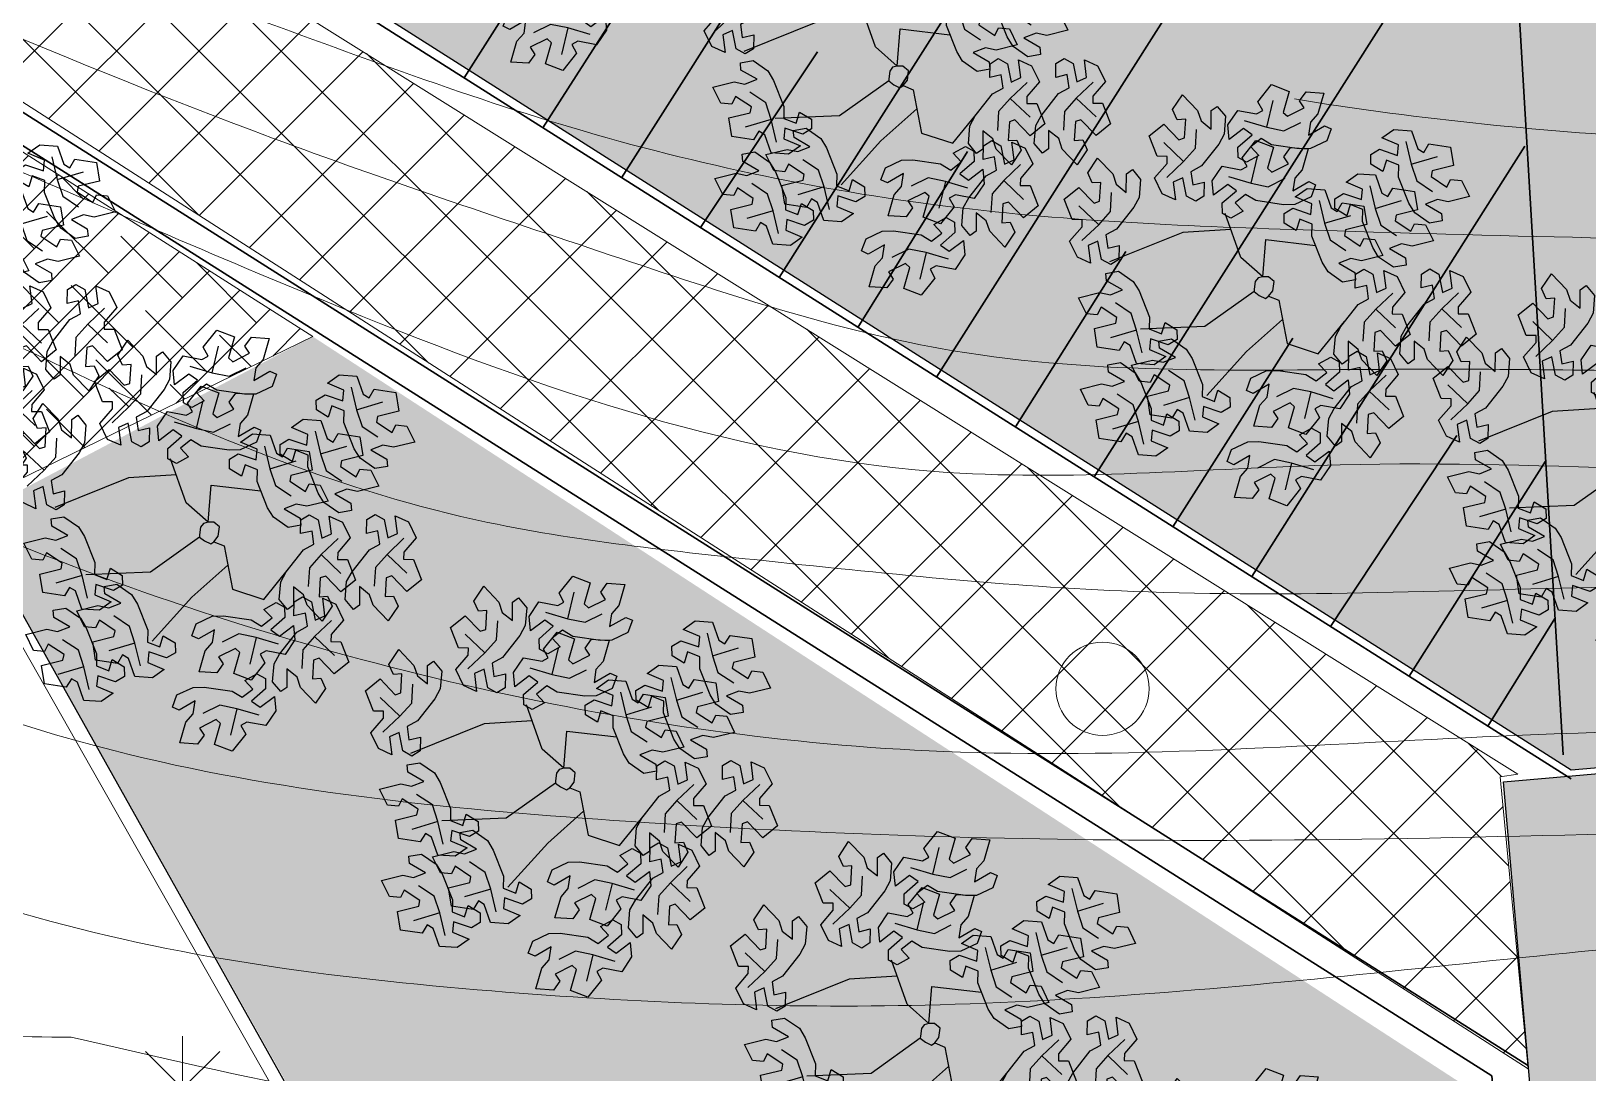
# Model space of a CAD drawing. Header units: millimetres. Extents: x 5637 to 6048, y 3385 to 3927.
# Drawn here: x 5725.2 to 5741.9, y 3628.19 to 3639.37 of the extents above; entities that cross this region are included whole.
import ezdxf

# ---------------------------------------------------------------- set-up
doc = ezdxf.new("R2010")
doc.units = ezdxf.units.MM
doc.layers.add('Contour Lines', color=253, linetype='Continuous')
doc.layers.add('trees old', color=116, linetype='Continuous')
for name, color, linetype, lineweight in [('hatch', 253, 'Continuous', 13), ('project gr', 250, 'Continuous', 30), ('road', 19, 'Continuous', 30)]:
    doc.layers.add(name, color=color, linetype=linetype, lineweight=lineweight)
doc.layers.add('plants1', color=7, linetype='Continuous', true_color=0x89ee5d)
pattern_1 = [(45, (2816.3681, -1263.7476), (-0.265165043, 0.265165043), []), (135, (2816.3681, -1263.7476), (-0.79549513, 0.265165043), [0.9375, -0.5625])]

# ---------------------------------------------------------------- blocks, each defined once
blk = doc.blocks.new('212')
at = {"color": 48, "linetype": 'Continuous'}
for p, q in [((2813.16, 4856.989), (2813.307, 4857.173)), ((2813.307, 4857.173), (2813.495, 4857.1)), ((2812.246, 4856.905), (2812.352, 4857.064)), ((2812.352, 4857.064), (2812.514, 4856.895)), ((2813.212, 4856.895), (2813.16, 4856.989)), ((2813.16, 4856.989), (2813.16, 4856.989)), ((2813.255, 4856.716), (2813.323, 4857.001)), ((2813.495, 4857.1), (2813.43, 4856.875)), ((2813.608, 4857), (2813.677, 4857.096)), ((2813.658, 4856.924), (2813.608, 4857)), ((2813.677, 4857.096), (2813.867, 4857.083)), ((2813.867, 4857.083), (2813.802, 4856.858)), ((2812.295, 4856.797), (2812.246, 4856.905)), ((2812.514, 4856.895), (2812.551, 4856.783)), ((2812.66, 4856.894), (2812.725, 4856.94)), ((2812.66, 4856.696), (2812.66, 4856.894)), ((2812.725, 4856.94), (2812.813, 4856.833)), ((2812.813, 4856.833), (2812.797, 4856.642)), ((2812.838, 4856.74), (2812.944, 4856.897)), ((2812.944, 4856.897), (2813.146, 4856.859)), ((2813.146, 4856.859), (2813.212, 4856.895)), ((2813.43, 4856.875), (2813.477, 4856.833)), ((2813.477, 4856.833), (2813.658, 4856.924)), ((2813.802, 4856.858), (2813.724, 4856.77)), ((2811.994, 4856.623), (2812.151, 4856.749)), ((2812.151, 4856.749), (2812.314, 4856.581)), ((2812.386, 4856.803), (2812.295, 4856.797)), ((2812.374, 4856.601), (2812.386, 4856.803)), ((2812.49, 4856.49), (2812.502, 4856.693)), ((2812.551, 4856.783), (2812.66, 4856.696)), ((2812.853, 4856.586), (2812.838, 4856.74)), ((2813.006, 4856.701), (2812.853, 4856.586)), ((2813.098, 4856.635), (2813.006, 4856.701)), ((2813.015, 4856.787), (2813.255, 4856.716)), ((2813.255, 4856.716), (2813.44, 4856.678)), ((2813.44, 4856.678), (2813.621, 4856.768)), ((2813.724, 4856.77), (2813.703, 4856.632)), ((2813.703, 4856.632), (2813.875, 4856.731)), ((2813.875, 4856.731), (2813.947, 4856.699)), ((2813.947, 4856.699), (2813.899, 4856.569)), ((2814.492, 4856.602), (2814.619, 4856.692)), ((2814.619, 4856.692), (2814.808, 4856.679)), ((2814.808, 4856.679), (2814.876, 4856.485)), ((2812.08, 4856.404), (2811.994, 4856.623)), ((2812.364, 4856.35), (2812.151, 4856.551)), ((2812.314, 4856.581), (2812.374, 4856.601)), ((2812.364, 4856.35), (2812.49, 4856.49)), ((2812.74, 4856.536), (2812.554, 4856.3)), ((2812.797, 4856.642), (2812.74, 4856.536)), ((2812.947, 4856.502), (2813.098, 4856.635)), ((2812.949, 4856.391), (2812.947, 4856.502)), ((2812.947, 4856.502), (2812.947, 4856.502)), ((2812.992, 4856.389), (2813.139, 4856.573)), ((2813.197, 4856.594), (2813.085, 4856.506)), ((2813.085, 4856.506), (2813.171, 4856.413)), ((2813.139, 4856.573), (2813.327, 4856.501)), ((2813.307, 4856.527), (2813.197, 4856.594)), ((2813.327, 4856.501), (2813.262, 4856.276)), ((2813.605, 4856.484), (2813.307, 4856.527)), ((2813.44, 4856.4), (2813.509, 4856.497)), ((2813.509, 4856.497), (2813.699, 4856.484)), ((2813.899, 4856.569), (2813.725, 4856.487)), ((2814.669, 4856.527), (2814.492, 4856.602)), ((2814.658, 4856.414), (2814.669, 4856.527)), ((2814.748, 4856.562), (2814.806, 4856.319)), ((2814.94, 4856.446), (2814.995, 4856.538)), ((2814.995, 4856.538), (2814.995, 4856.538)), ((2814.995, 4856.538), (2815.228, 4856.503)), ((2815.228, 4856.503), (2815.259, 4856.304)), ((2811.335, 4856.226), (2811.441, 4856.385)), ((2811.441, 4856.385), (2811.603, 4856.216)), ((2812.052, 4856.172), (2812.186, 4856.327)), ((2812.187, 4856.402), (2812.08, 4856.404)), ((2812.08, 4856.404), (2812.08, 4856.404)), ((2812.182, 4856.178), (2812.364, 4856.35)), ((2812.186, 4856.327), (2812.187, 4856.402)), ((2813.04, 4856.341), (2812.949, 4856.391)), ((2813.044, 4856.296), (2812.992, 4856.389)), ((2812.992, 4856.389), (2812.992, 4856.389)), ((2813.171, 4856.413), (2813.04, 4856.341)), ((2813.087, 4856.116), (2813.155, 4856.402)), ((2813.309, 4856.234), (2813.49, 4856.324)), ((2813.49, 4856.324), (2813.44, 4856.4)), ((2813.725, 4856.487), (2813.605, 4856.484)), ((2813.699, 4856.484), (2813.634, 4856.259)), ((2814.371, 4856.422), (2814.467, 4856.479)), ((2814.374, 4856.318), (2814.371, 4856.422)), ((2814.467, 4856.479), (2814.467, 4856.479)), ((2814.467, 4856.479), (2814.658, 4856.414)), ((2814.539, 4856.361), (2814.502, 4856.24)), ((2814.672, 4856.308), (2814.539, 4856.361)), ((2814.806, 4856.319), (2815.087, 4856.403)), ((2814.876, 4856.485), (2814.94, 4856.446)), ((2811.384, 4856.118), (2811.335, 4856.226)), ((2811.603, 4856.216), (2811.64, 4856.104)), ((2811.749, 4856.017), (2811.75, 4856.215)), ((2811.75, 4856.215), (2811.814, 4856.261)), ((2811.814, 4856.261), (2811.902, 4856.154)), ((2811.902, 4856.154), (2811.886, 4855.963)), ((2812.135, 4856.001), (2812.052, 4856.172)), ((2812.356, 4856.174), (2812.252, 4856.127)), ((2812.395, 4855.976), (2812.356, 4856.174)), ((2812.554, 4856.3), (2812.441, 4856.239)), ((2812.441, 4856.239), (2812.461, 4856.097)), ((2812.671, 4856.141), (2812.777, 4856.298)), ((2812.777, 4856.298), (2812.979, 4856.26)), ((2812.847, 4856.188), (2813.087, 4856.116)), ((2812.979, 4856.26), (2813.044, 4856.296)), ((2813.262, 4856.276), (2813.309, 4856.234)), ((2813.272, 4856.078), (2813.453, 4856.169)), ((2813.556, 4856.171), (2813.535, 4856.033)), ((2813.634, 4856.259), (2813.556, 4856.171)), ((2814.106, 4856.127), (2814.232, 4856.217)), ((2814.232, 4856.217), (2814.421, 4856.204)), ((2814.502, 4856.24), (2814.374, 4856.318)), ((2814.421, 4856.204), (2814.489, 4856.01)), ((2814.669, 4856.18), (2814.672, 4856.308)), ((2814.78, 4855.9), (2814.669, 4856.18)), ((2814.806, 4856.319), (2814.865, 4856.14)), ((2815.031, 4856.247), (2815.019, 4856.186)), ((2815.019, 4856.186), (2815.188, 4856.074)), ((2815.259, 4856.304), (2815.031, 4856.247)), ((2815.188, 4856.074), (2815.228, 4856.156)), ((2815.228, 4856.156), (2815.346, 4856.144)), ((2811.083, 4855.944), (2811.24, 4856.07)), ((2811.24, 4856.07), (2811.403, 4855.901)), ((2811.475, 4856.124), (2811.384, 4856.118)), ((2811.463, 4855.921), (2811.475, 4856.124)), ((2811.579, 4855.811), (2811.591, 4856.014)), ((2811.64, 4856.104), (2811.749, 4856.017)), ((2812.276, 4855.937), (2812.135, 4856.001)), ((2812.252, 4856.127), (2812.276, 4855.937)), ((2812.461, 4856.097), (2812.584, 4856.126)), ((2812.584, 4856.126), (2812.581, 4855.976)), ((2812.685, 4855.986), (2812.671, 4856.141)), ((2812.838, 4856.102), (2812.685, 4855.986)), ((2812.779, 4855.903), (2812.931, 4856.035)), ((2812.931, 4856.035), (2812.838, 4856.102)), ((2813.029, 4855.995), (2812.917, 4855.906)), ((2813.139, 4855.928), (2813.029, 4855.995)), ((2813.087, 4856.116), (2813.272, 4856.078)), ((2813.535, 4856.033), (2813.707, 4856.132)), ((2813.562, 4855.969), (2813.689, 4856.059)), ((2813.689, 4856.059), (2813.878, 4856.046)), ((2813.707, 4856.132), (2813.779, 4856.099)), ((2813.779, 4856.099), (2813.731, 4855.969)), ((2813.878, 4856.046), (2813.946, 4855.852)), ((2813.985, 4855.946), (2814.08, 4856.004)), ((2814.08, 4856.004), (2814.08, 4856.004)), ((2814.08, 4856.004), (2814.271, 4855.939)), ((2814.282, 4856.052), (2814.106, 4856.127)), ((2814.271, 4855.939), (2814.282, 4856.052)), ((2814.361, 4856.087), (2814.419, 4855.844)), ((2814.489, 4856.01), (2814.553, 4855.971)), ((2814.553, 4855.971), (2814.608, 4856.063)), ((2814.608, 4856.063), (2814.608, 4856.063)), ((2814.608, 4856.063), (2814.841, 4856.028)), ((2814.841, 4856.028), (2814.872, 4855.829)), ((2814.865, 4856.14), (2815.034, 4856.028)), ((2815.346, 4856.144), (2815.43, 4855.972)), ((2811.169, 4855.725), (2811.083, 4855.944)), ((2811.453, 4855.67), (2811.24, 4855.872)), ((2811.403, 4855.901), (2811.463, 4855.921)), ((2811.829, 4855.857), (2811.643, 4855.621)), ((2811.886, 4855.963), (2811.829, 4855.857)), ((2812.493, 4855.922), (2812.395, 4855.976)), ((2812.395, 4855.976), (2812.395, 4855.976)), ((2812.581, 4855.976), (2812.493, 4855.922)), ((2812.781, 4855.791), (2812.779, 4855.903)), ((2812.779, 4855.903), (2812.779, 4855.903)), ((2812.917, 4855.906), (2813.003, 4855.814)), ((2813.437, 4855.885), (2813.139, 4855.928)), ((2813.557, 4855.888), (2813.437, 4855.885)), ((2813.441, 4855.789), (2813.537, 4855.846)), ((2813.537, 4855.846), (2813.537, 4855.846)), ((2813.537, 4855.846), (2813.727, 4855.781)), ((2813.731, 4855.969), (2813.557, 4855.888)), ((2813.739, 4855.894), (2813.562, 4855.969)), ((2813.727, 4855.781), (2813.739, 4855.894)), ((2813.818, 4855.929), (2813.876, 4855.686)), ((2813.946, 4855.852), (2814.01, 4855.813)), ((2813.987, 4855.843), (2813.985, 4855.946)), ((2814.115, 4855.765), (2813.987, 4855.843)), ((2814.01, 4855.813), (2814.065, 4855.905)), ((2814.065, 4855.905), (2814.065, 4855.905)), ((2814.065, 4855.905), (2814.298, 4855.87)), ((2814.152, 4855.886), (2814.115, 4855.765)), ((2814.285, 4855.833), (2814.152, 4855.886)), ((2814.282, 4855.705), (2814.285, 4855.833)), ((2814.298, 4855.87), (2814.329, 4855.671)), ((2814.419, 4855.844), (2814.701, 4855.928)), ((2814.419, 4855.844), (2814.479, 4855.665)), ((2814.872, 4855.829), (2814.645, 4855.772)), ((2814.843, 4855.798), (2814.78, 4855.9)), ((2815.088, 4855.94), (2814.958, 4855.89)), ((2814.958, 4855.89), (2815.129, 4855.79)), ((2815.203, 4855.916), (2815.088, 4855.94)), ((2815.43, 4855.972), (2815.203, 4855.916)), ((2811.276, 4855.723), (2811.169, 4855.725)), ((2811.169, 4855.725), (2811.169, 4855.725)), ((2811.271, 4855.499), (2811.453, 4855.67)), ((2811.275, 4855.648), (2811.276, 4855.723)), ((2811.453, 4855.67), (2811.579, 4855.811)), ((2812.872, 4855.742), (2812.781, 4855.791)), ((2812.978, 4855.318), (2812.811, 4855.791)), ((2813.003, 4855.814), (2812.872, 4855.742)), ((2813.444, 4855.685), (2813.441, 4855.789)), ((2813.572, 4855.607), (2813.444, 4855.685)), ((2813.609, 4855.728), (2813.572, 4855.607)), ((2813.742, 4855.675), (2813.609, 4855.728)), ((2813.739, 4855.547), (2813.742, 4855.675)), ((2813.876, 4855.686), (2814.157, 4855.77)), ((2813.876, 4855.686), (2813.935, 4855.507)), ((2814.329, 4855.671), (2814.101, 4855.614)), ((2814.393, 4855.425), (2814.282, 4855.705)), ((2814.479, 4855.665), (2814.648, 4855.553)), ((2814.645, 4855.772), (2814.632, 4855.711)), ((2814.632, 4855.711), (2814.801, 4855.599)), ((2814.801, 4855.599), (2814.842, 4855.681)), ((2814.842, 4855.681), (2814.959, 4855.669)), ((2815, 4855.688), (2814.843, 4855.798)), ((2814.959, 4855.669), (2815.044, 4855.497)), ((2815.137, 4855.711), (2815, 4855.688)), ((2815.129, 4855.79), (2815.137, 4855.711)), ((2811.141, 4855.492), (2811.275, 4855.648)), ((2811.224, 4855.322), (2811.141, 4855.492)), ((2811.445, 4855.494), (2811.341, 4855.448)), ((2811.484, 4855.297), (2811.445, 4855.494)), ((2811.643, 4855.621), (2811.53, 4855.56)), ((2811.53, 4855.56), (2811.55, 4855.418)), ((2812.357, 4855.587), (2811.568, 4855.27)), ((2812.872, 4855.62), (2812.357, 4855.587)), ((2813.213, 4855.112), (2813.244, 4855.51)), ((2813.244, 4855.51), (2813.778, 4855.448)), ((2813.85, 4855.267), (2813.739, 4855.547)), ((2813.935, 4855.507), (2814.104, 4855.395)), ((2814.101, 4855.614), (2814.089, 4855.553)), ((2814.089, 4855.553), (2814.258, 4855.441)), ((2814.258, 4855.441), (2814.298, 4855.523)), ((2814.298, 4855.523), (2814.416, 4855.511)), ((2814.416, 4855.511), (2814.5, 4855.339)), ((2815.044, 4855.497), (2814.817, 4855.441)), ((2811.365, 4855.257), (2811.224, 4855.322)), ((2811.341, 4855.448), (2811.365, 4855.257)), ((2811.55, 4855.418), (2811.673, 4855.447)), ((2811.673, 4855.447), (2811.67, 4855.297)), ((2814.5, 4855.339), (2814.273, 4855.284)), ((2814.456, 4855.323), (2814.393, 4855.425)), ((2814.614, 4855.213), (2814.456, 4855.323)), ((2814.701, 4855.465), (2814.571, 4855.415)), ((2814.571, 4855.415), (2814.743, 4855.315)), ((2814.817, 4855.441), (2814.701, 4855.465)), ((2811.582, 4855.243), (2811.484, 4855.297)), ((2811.484, 4855.297), (2811.484, 4855.297)), ((2811.529, 4855.148), (2811.665, 4855.171)), ((2811.67, 4855.297), (2811.582, 4855.243)), ((2811.665, 4855.171), (2811.823, 4855.062)), ((2813.913, 4855.165), (2813.85, 4855.267)), ((2814.07, 4855.055), (2813.913, 4855.165)), ((2814.158, 4855.307), (2814.028, 4855.257)), ((2814.028, 4855.257), (2814.199, 4855.157)), ((2814.273, 4855.284), (2814.158, 4855.307)), ((2814.199, 4855.157), (2814.207, 4855.079)), ((2814.208, 4855.138), (2814.296, 4855.192)), ((2814.296, 4855.192), (2814.394, 4855.138)), ((2814.537, 4854.988), (2814.513, 4855.178)), ((2814.513, 4855.178), (2814.654, 4855.113)), ((2814.75, 4855.236), (2814.614, 4855.213)), ((2814.743, 4855.315), (2814.75, 4855.236)), ((2814.915, 4855.141), (2815.004, 4855.195)), ((2815.004, 4855.195), (2815.101, 4855.141)), ((2815.244, 4854.99), (2815.221, 4855.18)), ((2815.221, 4855.18), (2815.362, 4855.116)), ((2811.536, 4855.069), (2811.529, 4855.148)), ((2811.708, 4854.97), (2811.536, 4855.069)), ((2811.823, 4855.062), (2811.886, 4854.959)), ((2813.133, 4855.059), (2813.122, 4854.977)), ((2813.162, 4855.099), (2813.133, 4855.059)), ((2813.213, 4855.112), (2813.162, 4855.099)), ((2813.274, 4855.111), (2813.213, 4855.112)), ((2813.334, 4855.062), (2813.274, 4855.111)), ((2813.321, 4854.962), (2813.334, 4855.062)), ((2814.207, 4855.079), (2814.07, 4855.055)), ((2814.205, 4854.989), (2814.208, 4855.138)), ((2814.328, 4855.017), (2814.205, 4854.989)), ((2814.348, 4854.876), (2814.328, 4855.017)), ((2814.394, 4855.138), (2814.394, 4855.138)), ((2814.394, 4855.138), (2814.433, 4854.941)), ((2814.433, 4854.941), (2814.537, 4854.988)), ((2814.654, 4855.113), (2814.737, 4854.943)), ((2814.912, 4854.991), (2814.915, 4855.141)), ((2815.035, 4855.02), (2814.912, 4854.991)), ((2815.056, 4854.878), (2815.035, 4855.02)), ((2815.101, 4855.141), (2815.101, 4855.141)), ((2815.101, 4855.141), (2815.14, 4854.943)), ((2815.14, 4854.943), (2815.244, 4854.99)), ((2815.362, 4855.116), (2815.445, 4854.945)), ((2811.235, 4854.887), (2811.463, 4854.943)), ((2811.32, 4854.715), (2811.235, 4854.887)), ((2811.463, 4854.943), (2811.578, 4854.919)), ((2811.578, 4854.919), (2811.708, 4854.97)), ((2811.801, 4854.719), (2811.632, 4854.831)), ((2811.886, 4854.959), (2811.997, 4854.679)), ((2813.121, 4854.953), (2812.593, 4854.577)), ((2813.122, 4854.977), (2813.121, 4854.953)), ((2813.121, 4854.953), (2813.175, 4854.911)), ((2813.175, 4854.911), (2813.241, 4854.88)), ((2813.241, 4854.88), (2813.276, 4854.903)), ((2813.276, 4854.903), (2813.321, 4854.962)), ((2813.276, 4854.903), (2813.384, 4854.859)), ((2813.384, 4854.859), (2813.474, 4854.394)), ((2814.235, 4854.814), (2814.348, 4854.876)), ((2814.607, 4854.937), (2814.425, 4854.765)), ((2814.737, 4854.943), (2814.603, 4854.787)), ((2814.943, 4854.817), (2815.056, 4854.878)), ((2815.314, 4854.939), (2815.133, 4854.767)), ((2815.445, 4854.945), (2815.311, 4854.789)), ((2811.438, 4854.704), (2811.32, 4854.715)), ((2811.478, 4854.785), (2811.438, 4854.704)), ((2811.647, 4854.674), (2811.478, 4854.785)), ((2811.635, 4854.612), (2811.647, 4854.674)), ((2811.86, 4854.54), (2811.801, 4854.719)), ((2811.997, 4854.679), (2811.994, 4854.551)), ((2813.424, 4854.652), (2813.038, 4854.309)), ((2814.049, 4854.578), (2814.235, 4854.814)), ((2814.425, 4854.765), (2814.299, 4854.624)), ((2814.425, 4854.765), (2814.638, 4854.563)), ((2814.603, 4854.787), (2814.602, 4854.712)), ((2814.602, 4854.712), (2814.709, 4854.711)), ((2814.709, 4854.711), (2814.709, 4854.711)), ((2814.709, 4854.711), (2814.795, 4854.491)), ((2814.757, 4854.58), (2814.943, 4854.817)), ((2815.133, 4854.767), (2815.007, 4854.626)), ((2815.133, 4854.767), (2815.345, 4854.566)), ((2815.311, 4854.789), (2815.309, 4854.715)), ((2815.309, 4854.715), (2815.416, 4854.713)), ((2815.416, 4854.713), (2815.416, 4854.713)), ((2815.416, 4854.713), (2815.502, 4854.494)), ((2811.407, 4854.556), (2811.635, 4854.612)), ((2811.438, 4854.357), (2811.407, 4854.556)), ((2811.86, 4854.54), (2811.579, 4854.456)), ((2811.918, 4854.297), (2811.86, 4854.54)), ((2812.593, 4854.577), (2811.902, 4854.548)), ((2811.994, 4854.551), (2812.127, 4854.498)), ((2812.127, 4854.498), (2812.164, 4854.619)), ((2812.164, 4854.619), (2812.292, 4854.541)), ((2812.292, 4854.541), (2812.294, 4854.438)), ((2813.809, 4854.284), (2814.091, 4854.631)), ((2813.992, 4854.472), (2814.049, 4854.578)), ((2814.299, 4854.624), (2814.287, 4854.422)), ((2814.416, 4854.514), (2814.403, 4854.312)), ((2814.475, 4854.534), (2814.416, 4854.514)), ((2814.638, 4854.365), (2814.475, 4854.534)), ((2814.795, 4854.491), (2814.638, 4854.365)), ((2814.699, 4854.475), (2814.757, 4854.58)), ((2815.007, 4854.626), (2814.995, 4854.424)), ((2815.123, 4854.516), (2815.111, 4854.314)), ((2815.183, 4854.536), (2815.123, 4854.516)), ((2815.345, 4854.367), (2815.183, 4854.536)), ((2815.502, 4854.494), (2815.345, 4854.367)), ((2811.671, 4854.321), (2811.438, 4854.357)), ((2811.726, 4854.413), (2811.671, 4854.321)), ((2811.671, 4854.321), (2811.671, 4854.321)), ((2811.79, 4854.374), (2811.726, 4854.413)), ((2811.858, 4854.18), (2811.79, 4854.374)), ((2812.008, 4854.445), (2811.997, 4854.332)), ((2811.997, 4854.332), (2812.173, 4854.257)), ((2812.199, 4854.38), (2812.008, 4854.445)), ((2812.097, 4854.422), (2812.234, 4854.446)), ((2812.105, 4854.344), (2812.097, 4854.422)), ((2812.276, 4854.244), (2812.105, 4854.344)), ((2812.294, 4854.438), (2812.199, 4854.38)), ((2812.199, 4854.38), (2812.199, 4854.38)), ((2812.234, 4854.446), (2812.391, 4854.336)), ((2812.391, 4854.336), (2812.454, 4854.234)), ((2813.474, 4854.394), (2813.809, 4854.284)), ((2813.976, 4854.281), (2813.992, 4854.472)), ((2814.238, 4854.331), (2814.129, 4854.419)), ((2814.129, 4854.419), (2814.129, 4854.22)), ((2814.275, 4854.22), (2814.238, 4854.331)), ((2814.403, 4854.312), (2814.494, 4854.317)), ((2814.494, 4854.317), (2814.543, 4854.21)), ((2814.683, 4854.283), (2814.699, 4854.475)), ((2814.945, 4854.334), (2814.836, 4854.421)), ((2814.836, 4854.421), (2814.836, 4854.223)), ((2814.982, 4854.222), (2814.945, 4854.334)), ((2815.111, 4854.314), (2815.202, 4854.32)), ((2815.202, 4854.32), (2815.251, 4854.212)), ((2811.549, 4854.168), (2811.686, 4854.191)), ((2811.557, 4854.089), (2811.549, 4854.168)), ((2811.686, 4854.191), (2811.843, 4854.082)), ((2811.803, 4854.162), (2812.031, 4854.217)), ((2811.888, 4853.99), (2811.803, 4854.162)), ((2812.047, 4854.167), (2811.858, 4854.18)), ((2812.031, 4854.217), (2812.146, 4854.194)), ((2812.173, 4854.257), (2812.047, 4854.167)), ((2812.146, 4854.194), (2812.276, 4854.244)), ((2812.454, 4854.234), (2812.565, 4853.954)), ((2813.038, 4854.309), (2812.612, 4853.837)), ((2813.812, 4854.177), (2813.943, 4854.249)), ((2813.899, 4854.085), (2813.812, 4854.177)), ((2813.943, 4854.249), (2814.034, 4854.2)), ((2814.064, 4854.174), (2813.976, 4854.281)), ((2814.034, 4854.2), (2814.036, 4854.088)), ((2814.129, 4854.22), (2814.064, 4854.174)), ((2814.134, 4854.108), (2814.137, 4854.258)), ((2814.137, 4854.258), (2814.226, 4854.312)), ((2814.226, 4854.312), (2814.323, 4854.257)), ((2814.437, 4854.051), (2814.275, 4854.22)), ((2814.323, 4854.257), (2814.323, 4854.257)), ((2814.323, 4854.257), (2814.362, 4854.06)), ((2814.543, 4854.21), (2814.437, 4854.051)), ((2814.466, 4854.107), (2814.443, 4854.297)), ((2814.443, 4854.297), (2814.584, 4854.233)), ((2814.584, 4854.233), (2814.667, 4854.062)), ((2814.772, 4854.177), (2814.683, 4854.283)), ((2814.836, 4854.223), (2814.772, 4854.177)), ((2815.144, 4854.053), (2814.982, 4854.222)), ((2815.251, 4854.212), (2815.144, 4854.053)), ((2811.728, 4853.989), (2811.557, 4854.089)), ((2811.598, 4853.939), (2811.728, 4853.989)), ((2811.843, 4854.082), (2811.906, 4853.979)), ((2812.006, 4853.978), (2811.888, 4853.99)), ((2812.046, 4854.06), (2812.006, 4853.978)), ((2812.215, 4853.948), (2812.046, 4854.06)), ((2812.369, 4853.994), (2812.2, 4854.106)), ((2812.428, 4853.815), (2812.369, 4853.994)), ((2813.037, 4853.892), (2813.085, 4854.022)), ((2813.085, 4854.022), (2813.258, 4854.104)), ((2813.258, 4854.104), (2813.379, 4854.107)), ((2813.379, 4854.107), (2813.676, 4854.063)), ((2813.676, 4854.063), (2813.786, 4853.996)), ((2813.786, 4853.996), (2813.899, 4854.085)), ((2814.036, 4854.088), (2813.885, 4853.956)), ((2813.977, 4853.889), (2814.13, 4854.005)), ((2814.036, 4854.088), (2814.036, 4854.088)), ((2814.13, 4854.005), (2814.145, 4853.85)), ((2814.257, 4854.137), (2814.134, 4854.108)), ((2814.165, 4853.933), (2814.278, 4853.995)), ((2814.278, 4853.995), (2814.257, 4854.137)), ((2814.536, 4854.056), (2814.355, 4853.884)), ((2814.362, 4854.06), (2814.466, 4854.107)), ((2814.667, 4854.062), (2814.533, 4853.906)), ((2811.256, 4853.907), (2811.483, 4853.963)), ((2811.34, 4853.735), (2811.256, 4853.907)), ((2811.483, 4853.963), (2811.598, 4853.939)), ((2811.821, 4853.739), (2811.652, 4853.851)), ((2811.906, 4853.979), (2812.017, 4853.699)), ((2811.975, 4853.83), (2812.203, 4853.887)), ((2812.006, 4853.631), (2811.975, 4853.83)), ((2812.203, 4853.887), (2812.215, 4853.948)), ((2812.565, 4853.954), (2812.562, 4853.826)), ((2812.562, 4853.826), (2812.695, 4853.773)), ((2812.695, 4853.773), (2812.732, 4853.894)), ((2812.732, 4853.894), (2812.86, 4853.816)), ((2812.86, 4853.816), (2812.863, 4853.712)), ((2813.109, 4853.859), (2813.037, 4853.892)), ((2813.281, 4853.958), (2813.109, 4853.859)), ((2813.181, 4853.732), (2813.259, 4853.82)), ((2813.259, 4853.82), (2813.281, 4853.958)), ((2813.544, 4853.913), (2813.362, 4853.823)), ((2813.729, 4853.875), (2813.544, 4853.913)), ((2813.729, 4853.875), (2813.66, 4853.589)), ((2813.968, 4853.803), (2813.729, 4853.875)), ((2813.885, 4853.956), (2813.977, 4853.889)), ((2813.979, 4853.697), (2814.165, 4853.933)), ((2814.145, 4853.85), (2814.039, 4853.693)), ((2814.355, 4853.884), (2814.229, 4853.743)), ((2814.355, 4853.884), (2814.568, 4853.682)), ((2814.533, 4853.906), (2814.531, 4853.832)), ((2814.531, 4853.832), (2814.638, 4853.83)), ((2814.638, 4853.83), (2814.638, 4853.83)), ((2814.638, 4853.83), (2814.724, 4853.611)), ((2811.458, 4853.724), (2811.34, 4853.735)), ((2811.498, 4853.805), (2811.458, 4853.724)), ((2811.667, 4853.693), (2811.498, 4853.805)), ((2811.655, 4853.632), (2811.667, 4853.693)), ((2811.88, 4853.56), (2811.821, 4853.739)), ((2812.017, 4853.699), (2812.014, 4853.571)), ((2812.428, 4853.815), (2812.147, 4853.731)), ((2812.294, 4853.688), (2812.239, 4853.596)), ((2812.358, 4853.649), (2812.294, 4853.688)), ((2812.426, 4853.455), (2812.358, 4853.649)), ((2812.486, 4853.572), (2812.428, 4853.815)), ((2812.576, 4853.72), (2812.565, 4853.607)), ((2812.767, 4853.655), (2812.576, 4853.72)), ((2812.863, 4853.712), (2812.767, 4853.655)), ((2812.767, 4853.655), (2812.767, 4853.655)), ((2813.116, 4853.507), (2813.181, 4853.732)), ((2813.507, 4853.757), (2813.325, 4853.667)), ((2813.325, 4853.667), (2813.376, 4853.591)), ((2813.489, 4853.49), (2813.554, 4853.715)), ((2813.554, 4853.715), (2813.507, 4853.757)), ((2813.837, 4853.731), (2813.771, 4853.695)), ((2813.771, 4853.695), (2813.823, 4853.602)), ((2814.039, 4853.693), (2813.837, 4853.731)), ((2813.921, 4853.591), (2813.979, 4853.697)), ((2814.229, 4853.743), (2814.217, 4853.541)), ((2814.405, 4853.653), (2814.345, 4853.633)), ((2814.567, 4853.484), (2814.405, 4853.653)), ((2811.427, 4853.575), (2811.655, 4853.632)), ((2811.458, 4853.376), (2811.427, 4853.575)), ((2811.88, 4853.56), (2811.599, 4853.476)), ((2811.938, 4853.317), (2811.88, 4853.56)), ((2812.239, 4853.596), (2812.006, 4853.631)), ((2812.014, 4853.571), (2812.147, 4853.518)), ((2812.147, 4853.518), (2812.184, 4853.639)), ((2812.184, 4853.639), (2812.312, 4853.561)), ((2812.239, 4853.596), (2812.239, 4853.596)), ((2812.312, 4853.561), (2812.315, 4853.458)), ((2812.565, 4853.607), (2812.742, 4853.532)), ((2812.742, 4853.532), (2812.615, 4853.442)), ((2813.307, 4853.495), (2813.116, 4853.507)), ((2813.376, 4853.591), (2813.307, 4853.495)), ((2813.676, 4853.418), (2813.489, 4853.49)), ((2813.606, 4853.414), (2813.737, 4853.486)), ((2813.823, 4853.602), (2813.676, 4853.418)), ((2813.737, 4853.486), (2813.828, 4853.436)), ((2813.823, 4853.602), (2813.823, 4853.602)), ((2813.905, 4853.4), (2813.921, 4853.591)), ((2814.167, 4853.45), (2814.058, 4853.538)), ((2814.058, 4853.538), (2814.058, 4853.34)), ((2814.345, 4853.633), (2814.333, 4853.431)), ((2814.724, 4853.611), (2814.567, 4853.484)), ((2811.691, 4853.341), (2811.458, 4853.376)), ((2811.746, 4853.433), (2811.691, 4853.341)), ((2811.691, 4853.341), (2811.691, 4853.341)), ((2811.81, 4853.394), (2811.746, 4853.433)), ((2811.878, 4853.2), (2811.81, 4853.394)), ((2812.028, 4853.465), (2812.017, 4853.352)), ((2812.017, 4853.352), (2812.194, 4853.277)), ((2812.219, 4853.4), (2812.028, 4853.465)), ((2812.315, 4853.458), (2812.219, 4853.4)), ((2812.219, 4853.4), (2812.219, 4853.4)), ((2812.615, 4853.442), (2812.426, 4853.455)), ((2812.878, 4853.258), (2813.052, 4853.34)), ((2813.052, 4853.34), (2813.172, 4853.343)), ((2813.172, 4853.343), (2813.47, 4853.3)), ((2813.58, 4853.233), (2813.692, 4853.321)), ((2813.692, 4853.321), (2813.606, 4853.414)), ((2813.83, 4853.325), (2813.678, 4853.192)), ((2813.828, 4853.436), (2813.83, 4853.325)), ((2813.83, 4853.325), (2813.83, 4853.325)), ((2813.994, 4853.294), (2813.905, 4853.4)), ((2814.058, 4853.34), (2813.994, 4853.294)), ((2814.204, 4853.339), (2814.167, 4853.45)), ((2814.366, 4853.17), (2814.204, 4853.339)), ((2814.333, 4853.431), (2814.424, 4853.437)), ((2814.473, 4853.329), (2814.366, 4853.17)), ((2814.424, 4853.437), (2814.473, 4853.329)), ((2812.067, 4853.187), (2811.878, 4853.2)), ((2812.194, 4853.277), (2812.067, 4853.187)), ((2812.83, 4853.128), (2812.878, 4853.258)), ((2813.074, 4853.194), (2812.902, 4853.095)), ((2813.053, 4853.056), (2813.074, 4853.194)), ((2813.337, 4853.149), (2813.156, 4853.059)), ((2813.522, 4853.111), (2813.337, 4853.149)), ((2813.47, 4853.3), (2813.58, 4853.233)), ((2813.678, 4853.192), (2813.771, 4853.126)), ((2813.771, 4853.126), (2813.924, 4853.241)), ((2813.924, 4853.241), (2813.939, 4853.087)), ((2812.902, 4853.095), (2812.83, 4853.128)), ((2812.975, 4852.968), (2813.053, 4853.056)), ((2813.3, 4852.994), (2813.119, 4852.903)), ((2813.347, 4852.952), (2813.3, 4852.994)), ((2813.522, 4853.111), (2813.454, 4852.826)), ((2813.762, 4853.04), (2813.522, 4853.111)), ((2813.939, 4853.087), (2813.832, 4852.929)), ((2812.91, 4852.744), (2812.975, 4852.968)), ((2813.169, 4852.827), (2813.1, 4852.731)), ((2813.119, 4852.903), (2813.169, 4852.827)), ((2813.282, 4852.727), (2813.347, 4852.952)), ((2813.617, 4852.838), (2813.47, 4852.654)), ((2813.63, 4852.967), (2813.565, 4852.932)), ((2813.565, 4852.932), (2813.617, 4852.838)), ((2813.617, 4852.838), (2813.617, 4852.838)), ((2813.832, 4852.929), (2813.63, 4852.967)), ((2813.1, 4852.731), (2812.91, 4852.744)), ((2813.47, 4852.654), (2813.282, 4852.727))]:
    blk.add_line(p, q, dxfattribs=at)
at = {"layer": 'plants1', "color": 48, "linetype": 'Continuous'}
blk.add_line((2813.213, 4855.112), (2812.978, 4855.318), dxfattribs=at)

msp = doc.modelspace()

# ---------------------------------------------------------------- hatches: boundary and pattern name
at = {"layer": 'hatch'}
h = msp.add_hatch(dxfattribs=at)
h.set_pattern_fill('ANSI37', color=256, scale=5, style=0)
h.set_pattern_definition([(45, (2816.3681, -1263.7476), (-0.44194174, 0.44194174), []), (135, (2816.3681, -1263.7476), (-0.44194174, -0.44194174), [])])
h.paths.add_polyline_path([(5722.503, 3655.724), (5724.937, 3655.906), (5726.219, 3640.737), (5741.148, 3631.392), (5740.957, 3631.365), (5741.257, 3628.232), (5723.873, 3639.395), (5714.828, 3638.648), (5714.622, 3640.889), (5723.704, 3641.792)])
at = {"layer": 'hatch', "true_color": 0xf8d293}
h = msp.add_hatch(dxfattribs=at)
h.set_pattern_fill('AR-SAND', color=41, scale=0.3, style=0)
h.set_pattern_definition([(37.5, (2816.3681, -1263.7476), (-0.018898007, 0.57804713), [0, -0.456, 0, -0.51, 0, -0.4875]), (7.5, (2816.3681, -1263.7476), (0.53093301, 0.84664382), [0, -0.246, 0, -0.411, 0, -0.1575]), (327.5, (2815.9991, -1263.7476), (0.93424256, 0.001697716), [0, -0.15, 0, -0.54, 0, -0.705]), (317.5, (2815.9991, -1263.7476), (0.90183798, 0.26330267), [0, -0.075, 0, -0.354, 0, -0.405])])
h.paths.add_polyline_path([(5740.993, 3631.312), (5780.841, 3634.798), (5782.584, 3614.874), (5742.736, 3611.388)])
h.paths.add_polyline_path([(5742.076, 3630.403), (5779.932, 3633.715), (5781.5, 3615.783), (5743.645, 3612.471)], flags=16)
at = {"layer": 'plants1'}
h = msp.add_hatch(dxfattribs=at)
h.set_pattern_fill('ANSI38', color=256, scale=3, style=0)
h.set_pattern_definition(pattern_1)
edge = h.paths.add_edge_path()
edge.add_line((5725.364, 3655.929), (5797.285, 3662.691))
edge.add_line((5797.285, 3662.691), (5824.807, 3603.238))
edge.add_line((5824.807, 3603.238), (5824.228, 3590.88))
edge.add_line((5824.228, 3590.88), (5841.23, 3554.438))
edge.add_line((5841.23, 3554.438), (5849.602, 3542.469))
edge.add_line((5849.602, 3542.469), (5866.561, 3537.067))
edge.add_line((5866.561, 3537.067), (5872.441, 3524.382))
edge.add_line((5872.441, 3524.382), (5904.707, 3539.095))
edge.add_line((5904.707, 3539.095), (5918.188, 3538.464))
edge.add_line((5918.188, 3538.464), (5942.734, 3549.513))
edge.add_line((5942.734, 3549.513), (5952.304, 3561.86))
edge.add_line((5952.304, 3561.86), (5960.573, 3565.61))
edge.add_line((5960.573, 3565.61), (5967.929, 3564.035))
edge.add_line((5967.929, 3564.035), (5968.822, 3563.47))
edge.add_line((5968.822, 3563.47), (5964.54, 3561.462))
edge.add_line((5964.54, 3561.462), (5955.845, 3557.471))
edge.add_line((5955.845, 3557.471), (5946.359, 3544.948))
edge.add_line((5946.359, 3544.948), (5919.845, 3533.075))
edge.add_line((5919.845, 3533.075), (5906.098, 3533.757))
edge.add_line((5906.098, 3533.757), (5874.594, 3519.437))
edge.add_arc((5872.372, 3524.323), 5.368, 204.0277, 294.4439, ccw=False)
edge.add_line((5867.469, 3522.138), (5862.463, 3532.33))
edge.add_line((5862.463, 3532.33), (5846.443, 3537.982))
edge.add_line((5846.443, 3537.982), (5836.473, 3552.342))
edge.add_line((5836.473, 3552.342), (5835.014, 3554.644))
edge.add_line((5835.014, 3554.644), (5818.867, 3589.841))
edge.add_line((5818.867, 3589.841), (5819.521, 3602.274))
edge.add_line((5819.521, 3602.274), (5801.553, 3640.604))
edge.add_line((5801.553, 3640.604), (5788.295, 3640.187))
edge.add_line((5788.295, 3640.187), (5786.912, 3635.335))
edge.add_line((5786.912, 3635.335), (5741.72, 3631.437))
edge.add_line((5741.72, 3631.437), (5726.648, 3641.007))
edge.add_line((5726.648, 3641.007), (5725.364, 3655.929))
h = msp.add_hatch(dxfattribs=at)
h.set_pattern_fill('ANSI38', color=256, scale=3, style=0)
h.set_pattern_definition(pattern_1)
h.paths.add_polyline_path([(5684.016, 3628.65), (5689.444, 3617.185), (5728.217, 3636.089), (5723.813, 3638.889), (5717.148, 3638.312), (5717.714, 3631.595)])
at = {"layer": 'plants1', "lineweight": 9, "true_color": 0x87ea5d}
h = msp.add_hatch(dxfattribs=at)
h.set_pattern_fill('GRASS', color=83, style=0)
h.set_pattern_definition([(90, (2816.3681, -1263.7476), (-0.70710678, 0.70710678), [0.1875, -1.22671356]), (45, (2816.3681, -1263.7476), (-0.70710678, 0.70710678), [0.1875, -0.8125]), (135, (2816.3681, -1263.7476), (-0.70710678, -0.70710678), [0.1875, -0.8125])])
edge = h.paths.add_edge_path()
edge.add_line((5983.543, 3551.446), (5969.641, 3562.838))
edge.add_line((5969.641, 3562.838), (5966.492, 3561.769))
edge.add_line((5966.492, 3561.769), (5955.921, 3557.3))
edge.add_line((5955.921, 3557.3), (5946.239, 3544.639))
edge.add_line((5946.239, 3544.639), (5920.217, 3532.994))
edge.add_line((5920.217, 3532.994), (5906.122, 3533.806))
edge.add_line((5906.122, 3533.806), (5874.303, 3518.906))
edge.add_arc((5872.286, 3523.588), 5.098, 205.9057, 293.3056, ccw=False)
edge.add_line((5867.7, 3521.361), (5862.632, 3531.794))
edge.add_line((5862.632, 3531.794), (5846.301, 3537.846))
edge.add_line((5846.301, 3537.846), (5835.705, 3553.19))
edge.add_line((5835.705, 3553.19), (5829.87, 3565.464))
edge.add_line((5829.87, 3565.464), (5818.952, 3589.788))
edge.add_line((5818.952, 3589.788), (5819.105, 3602.063))
edge.add_line((5819.105, 3602.063), (5812.502, 3616.946))
edge.add_line((5812.502, 3616.946), (5783.214, 3614.413))
edge.add_line((5783.214, 3614.413), (5742.277, 3610.94))
edge.add_line((5742.277, 3610.94), (5740.644, 3628.009))
edge.add_line((5740.644, 3628.009), (5728.217, 3636.089))
edge.add_line((5728.217, 3636.089), (5724.527, 3634.145))
edge.add_line((5724.527, 3634.145), (5745.964, 3596.015))
edge.add_line((5745.964, 3596.015), (5750.559, 3599.374))
edge.add_line((5750.559, 3599.374), (5769.623, 3566.839))
edge.add_line((5769.623, 3566.839), (5734.816, 3545.998))
edge.add_line((5734.816, 3545.998), (5735.197, 3544.983))
edge.add_line((5735.197, 3544.983), (5738.117, 3540.416))
edge.add_line((5738.117, 3540.416), (5741.545, 3535.468))
edge.add_line((5741.545, 3535.468), (5749.037, 3527.602))
edge.add_line((5749.037, 3527.602), (5798.599, 3480.165))
edge.add_arc((5805.583, 3474.341), 9.094, 39.829, 140.171, ccw=False)
edge.add_line((5812.566, 3480.165), (5813.836, 3478.643))
edge.add_line((5813.836, 3478.643), (5821.581, 3487.397))
edge.add_line((5821.581, 3487.397), (5830.343, 3479.658))
edge.add_line((5830.343, 3479.658), (5822.089, 3470.396))
edge.add_line((5822.089, 3470.396), (5822.851, 3469.382))
edge.add_line((5822.851, 3469.382), (5809.501, 3454.18))
edge.add_line((5809.501, 3454.18), (5804.183, 3458.066))
edge.add_line((5804.183, 3458.066), (5802.357, 3455.686))
edge.add_line((5802.357, 3455.686), (5805.85, 3451.087))
edge.add_line((5805.85, 3451.087), (5796.325, 3440.222))
edge.add_line((5796.325, 3440.222), (5784.02, 3450.626))
edge.add_line((5784.02, 3450.626), (5793.014, 3461.339))
edge.add_line((5793.014, 3461.339), (5795.526, 3459.325))
edge.add_line((5795.526, 3459.325), (5796.853, 3460.965))
edge.add_line((5796.853, 3460.965), (5791.157, 3465.936))
edge.add_line((5791.157, 3465.936), (5792.654, 3467.652))
edge.add_arc((5786.627, 3472.912), 8, 318.8869, 400.7908)
edge.add_line((5792.683, 3478.138), (5782.845, 3488.438))
edge.add_line((5782.845, 3488.438), (5763.729, 3506.991))
edge.add_line((5763.729, 3506.991), (5752.522, 3518.421))
edge.add_line((5752.522, 3518.421), (5734.816, 3536.224))
edge.add_line((5734.816, 3536.224), (5726.083, 3549.349))
edge.add_line((5726.083, 3549.349), (5715.102, 3569.233))
edge.add_line((5715.102, 3569.233), (5688.066, 3610.011))
edge.add_line((5688.066, 3610.011), (5687.669, 3609.779))
edge.add_line((5687.669, 3609.779), (5701.642, 3588.088))
edge.add_line((5701.642, 3588.088), (5696.039, 3584.445))
edge.add_line((5696.039, 3584.445), (5702.714, 3568.95))
edge.add_line((5702.714, 3568.95), (5693.954, 3563.085))
edge.add_line((5693.954, 3563.085), (5685.569, 3556.596))
edge.add_line((5685.569, 3556.596), (5723.081, 3502.397))
edge.add_line((5723.081, 3502.397), (5785.06, 3394.671))
edge.add_line((5785.06, 3394.671), (5883.788, 3413.05))
edge.add_line((5883.788, 3413.05), (5919.33, 3457.939))
edge.add_line((5919.33, 3457.939), (5966.333, 3498.085))
edge.add_line((5966.333, 3498.085), (6010.1, 3522.463))
edge.add_line((6010.1, 3522.463), (6039.964, 3496.517))
edge.add_line((6039.964, 3496.517), (6039.964, 3522.841))
edge.add_line((6039.964, 3522.841), (6037.045, 3526.909))
edge.add_line((6037.045, 3526.909), (6033.325, 3517.218))
edge.add_line((6033.325, 3517.218), (6030.351, 3517.764))
edge.add_line((6030.351, 3517.764), (6029.211, 3517.176))
edge.add_line((6029.211, 3517.176), (6022.483, 3530.585))
edge.add_line((6022.483, 3530.585), (6022.593, 3530.842))
edge.add_line((6022.593, 3530.842), (5996.701, 3552.464))
edge.add_line((5996.701, 3552.464), (5983.543, 3551.446))
at = {"layer": 'plants1', "lineweight": 9, "true_color": 0x0cac0c}
h = msp.add_hatch(dxfattribs=at)
h.set_pattern_fill('GRASS', color=94, scale=3, style=0)
h.set_pattern_definition([(90, (2816.368, -1263.7476), (-2.12132034, 2.12132034), [0.5625, -3.6801407]), (45, (2816.368, -1263.7476), (-2.1213203, 2.1213203), [0.5625, -2.4375]), (135, (2816.368, -1263.7476), (-2.1213203, -2.1213203), [0.5625, -2.4375])])
edge = h.paths.add_edge_path()
edge.add_line((5696.915, 3620.232), (5724.446, 3633.91))
edge.add_line((5724.446, 3633.91), (5735.532, 3614.395))
edge.add_line((5735.532, 3614.395), (5704.751, 3594.615))
edge.add_line((5704.751, 3594.615), (5701.81, 3599.162))
edge.add_line((5701.81, 3599.162), (5706.773, 3602.447))
edge.add_line((5706.773, 3602.447), (5696.676, 3620.398))
edge.add_line((5713.895, 3620.563), (5725.137, 3626.412))
edge.add_line((5720.473, 3607.993), (5713.888, 3620.562))
edge.add_line((5731.95, 3613.935), (5720.473, 3607.993))
edge.add_line((5725.137, 3626.412), (5731.95, 3613.935))

# ---------------------------------------------------------------- linework, layer by layer
at = {"layer": 'Contour Lines', "lineweight": 5, "ltscale": 0.5}
for points in [[(5703.306, 3650.753), (5704.276, 3649.907), (5705.658, 3648.692), (5707.33, 3647.088), (5708.869, 3646.091), (5711.455, 3645.146), (5717.464, 3642.544), (5720.767, 3641.131), (5727.785, 3638.219), (5731.409, 3636.964), (5735.089, 3635.937), (5739.825, 3635.738), (5743.427, 3635.709), (5750.968, 3635.88), (5754.791, 3636.137), (5757.844, 3635.909), (5761.705, 3635.452), (5765.154, 3635.374), (5766.485, 3635.352)], [(5701.248, 3650.302), (5703.637, 3648.806), (5705.705, 3646.988), (5707.665, 3645.456), (5711.587, 3643.425), (5715.295, 3642.249), (5720.155, 3639.994), (5724.504, 3638.106), (5728.354, 3636.467), (5734.891, 3634.641), (5739.24, 3634.712), (5746.049, 3634.57), (5751.906, 3634.855), (5756.148, 3634.961), (5759.464, 3634.748), (5766.524, 3633.941)], [(5766.552, 3632.277), (5765.236, 3632.52), (5762.891, 3633.082), (5761.127, 3633.33), (5756.349, 3633.647), (5752.445, 3633.622), (5747.564, 3633.451), (5742.269, 3633.403), (5737.022, 3633.354), (5732.955, 3633.695), (5729.807, 3634.159), (5725.415, 3635.817), (5720.486, 3638.33), (5715.57, 3640.927), (5710.982, 3642.878), (5707.615, 3644.342), (5705.215, 3646.058), (5702.848, 3648.18), (5701.237, 3649.107), (5699.139, 3650.058)]]:
    msp.add_spline(points, degree=3, dxfattribs=at)
for points, knots in [([(5751.427, 3637.307), (5749.424, 3637.279), (5745.351, 3637.05), (5739.972, 3637.193), (5735.173, 3637.354), (5731.14, 3638.169), (5727.339, 3639.619), (5722.861, 3641.191), (5718.673, 3643.178), (5714.825, 3645.367), (5710.996, 3646.744), (5708.481, 3648.007), (5707.022, 3648.988)], [30.383128, 30.383128, 30.383128, 30.383128, 42.408065, 54.821858, 62.665943, 71.185857, 79.348168, 87.04728, 99.657325, 107.101955, 113.553375, 124.003395, 124.003395, 124.003395, 124.003395]), ([(5682.042, 3646.958), (5682.85, 3646.743), (5684.677, 3646.258), (5687.387, 3645.682), (5690.315, 3644.293), (5692.961, 3645.784), (5695.469, 3647.043), (5697.833, 3645.831), (5700.036, 3646.366), (5702.34, 3646.537), (5704.437, 3645.555), (5706.797, 3642.511), (5710.824, 3640.585), (5715.944, 3638.696), (5720.172, 3636.144), (5724.998, 3633.73), (5729.91, 3632.192), (5735.239, 3631.431), (5741.565, 3631.912), (5748.29, 3631.934), (5754.862, 3632.513), (5760.53, 3632.069), (5763.211, 3631.634), (5766.399, 3631.073), (5766.995, 3630.981)], [0, 0, 0, 0, 4.999936, 11.307485, 16.895893, 23.046679, 28.454837, 32.640265, 37.73097, 41.636129, 46.353452, 50.840475, 64.498525, 72.096655, 83.730058, 93.962223, 104.433725, 114.474104, 126.035349, 142.442922, 154.480865, 166.628364, 173.188607, 177.127494, 177.127494, 177.127494, 177.127494]), ([(5766.418, 3629.933), (5765.346, 3630.324), (5763.417, 3631.028), (5760.108, 3631.049), (5756.736, 3630.695), (5751.669, 3630.868), (5745.271, 3630.877), (5738.083, 3630.599), (5731.682, 3630.818), (5725.492, 3631.436), (5719.826, 3634.117), (5714.474, 3636.41), (5710.516, 3639.468), (5707.093, 3641.137), (5704.873, 3643.158), (5703.308, 3644.358), (5701.562, 3644.416), (5700.483, 3643.323), (5698.785, 3642.983), (5697.123, 3643.306), (5696.268, 3644.092), (5695.857, 3644.342)], [0, 0, 0, 0, 6.786934, 12.222578, 19.631953, 27.152115, 42.5771, 58.051831, 70.251627, 81.076592, 95.00478, 107.503059, 115.872739, 124.895998, 130.062143, 133.962362, 136.386575, 139.773453, 142.557745, 146.501777, 149.388634, 149.388634, 149.388634, 149.388634]), ([(5738.75, 3638.638), (5738.922, 3638.61), (5740.441, 3638.372), (5743.949, 3638.089), (5748.009, 3638.044), (5750.705, 3638.087), (5751.427, 3638.104)], [68.922417, 68.922417, 68.922417, 68.922417, 69.970783, 78.149424, 89.994546, 94.328082, 94.328082, 94.328082, 94.328082]), ([(5764.95, 3626.05), (5764.912, 3626.177), (5764.698, 3626.757), (5763.528, 3628.07), (5760.13, 3629.474), (5755.648, 3629.521), (5750.295, 3629.504), (5745.275, 3629.892), (5739.905, 3629.271), (5734.956, 3628.812), (5729.993, 3629.007), (5724.524, 3629.705), (5719.265, 3632.506), (5714.514, 3634.14), (5711.499, 3635.648), (5709.641, 3636.821), (5707.678, 3636.014), (5705.935, 3635.213), (5703.705, 3633.628), (5701.606, 3631.649), (5699.796, 3628.897), (5698.858, 3626.811), (5698.062, 3625.646), (5697.849, 3625.365)], [8.651429, 8.651429, 8.651429, 8.651429, 9.469984, 12.469148, 18.687985, 30.983778, 38.995306, 50.896906, 61.058259, 71.364476, 80.665358, 90.871261, 104.049784, 116.076967, 120.74091, 124.670631, 128.263417, 132.555625, 136.412423, 144.547607, 149.723315, 156.07839, 158.198331, 158.198331, 158.198331, 158.198331]), ([(5699.366, 3625.365), (5699.429, 3625.414), (5701.178, 3626.786), (5703.104, 3629.658), (5706.776, 3631.647), (5709.809, 3632.205), (5712.779, 3631.882), (5715.565, 3630.673), (5718.702, 3629.693), (5721.98, 3628.619), (5724.505, 3628.585), (5725.627, 3628.57)], [94.582266, 94.582266, 94.582266, 94.582266, 95.059788, 107.918068, 114.681969, 119.489375, 126.259866, 132.219205, 137.635485, 146.013245, 152.71066, 152.71066, 152.71066, 152.71066]), ([(5691.985, 3623.372), (5692.071, 3623.244), (5692.414, 3622.741), (5692.968, 3621.962), (5694.152, 3621.623), (5695.344, 3621.33), (5697.127, 3622.547), (5700.036, 3624.364), (5703.468, 3626.884), (5706.556, 3629.035), (5709.477, 3629.71), (5712.292, 3629.766), (5715.251, 3629.185), (5718.07, 3628.935), (5721.214, 3627.913), (5723.807, 3627.689), (5725.427, 3627.473), (5725.633, 3627.444)], [47.483625, 47.483625, 47.483625, 47.483625, 48.40222, 51.096995, 52.913944, 55.682885, 57.988365, 65.26679, 76.674233, 83.47541, 87.52478, 94.460085, 100.201532, 105.586728, 111.383687, 119.908921, 121.15705, 121.15705, 121.15705, 121.15705]), ([(5764.862, 3612.576), (5764.473, 3611.68), (5764.053, 3610.115), (5761.971, 3609.408), (5760.412, 3610.114), (5760.076, 3612.164), (5759.992, 3615.532), (5761.187, 3619.466), (5760.876, 3623.367), (5759.348, 3626.601), (5755.522, 3627.645), (5751.662, 3628.351), (5746.883, 3628.269), (5741.421, 3627.496), (5735.848, 3627.387), (5730.584, 3627.434), (5727.464, 3628.149), (5725.627, 3628.57)], [183.114394, 183.114394, 183.114394, 183.114394, 188.790242, 192.0124, 195.069869, 197.642535, 203.726403, 215.604642, 221.582046, 227.033103, 235.786682, 243.407754, 250.997264, 264.182571, 276.536675, 284.404425, 295.669148, 295.669148, 295.669148, 295.669148])]:
    msp.add_open_spline(points, degree=3, knots=knots, dxfattribs=at)
at = {"layer": 'hatch'}
msp.add_lwpolyline([(5722.503, 3655.724), (5724.937, 3655.906), (5726.219, 3640.737), (5741.148, 3631.392), (5740.957, 3631.365), (5741.257, 3628.232), (5723.873, 3639.395), (5714.828, 3638.648), (5714.622, 3640.889), (5723.704, 3641.792), (5722.503, 3655.724)], dxfattribs=at)
at = {"layer": 'plants1'}
msp.add_lwpolyline([(5919.845, 3533.075), (5906.098, 3533.757), (5874.594, 3519.437, -0.416343), (5867.469, 3522.138), (5862.463, 3532.33), (5846.443, 3537.982), (5836.473, 3552.342), (5835.014, 3554.644), (5818.867, 3589.841), (5819.521, 3602.274), (5801.553, 3640.604), (5788.295, 3640.187), (5786.912, 3635.335), (5741.72, 3631.437), (5726.648, 3641.007), (5725.364, 3655.929)], format="xyb", dxfattribs=at)
at = {"layer": 'plants1', "color": 94, "lineweight": 9, "true_color": 0x0cac0c}
for points in [[(5684.016, 3628.65), (5689.444, 3617.185), (5728.217, 3636.089), (5723.813, 3638.889), (5717.148, 3638.312), (5717.714, 3631.595), (5684.016, 3628.65)], [(5696.915, 3620.232), (5724.446, 3633.91), (5735.532, 3614.395), (5704.751, 3594.615), (5701.81, 3599.162), (5706.773, 3602.447), (5696.676, 3620.398)]]:
    msp.add_lwpolyline(points, dxfattribs=at)
at = {"layer": 'plants1'}
msp.add_lwpolyline([(5740.993, 3631.312), (5780.841, 3634.798), (5782.584, 3614.874), (5742.736, 3611.388)], close=True, dxfattribs=at)
msp.add_lwpolyline([(5696.668, 3620.404), (5724.594, 3634.009), (5735.776, 3614.068), (5745.862, 3596.092), (5750.493, 3598.991), (5769.117, 3567.052)], dxfattribs=at)
at = {"layer": 'project gr', "lineweight": 30}
msp.add_line((5741.719, 3631.344), (5726.569, 3640.939), dxfattribs=at)
for points in [[(5741.632, 3631.6), (5740.871, 3644.452)], [(5734.911, 3635.654), (5740.252, 3644.065)], [(5733.221, 3636.723), (5737.476, 3643.423)], [(5731.531, 3637.792), (5734.715, 3642.807)], [(5729.842, 3638.864), (5731.955, 3642.191)], [(5736.601, 3634.584), (5741.041, 3641.576)], [(5730.687, 3638.328), (5731.817, 3640.097)], [(5732.377, 3637.259), (5733.634, 3639.145)], [(5716.805, 3638.421), (5723.705, 3639.024), (5740.868, 3628.155), (5742.372, 3610.955)], [(5738.291, 3633.514), (5741.223, 3638.131)], [(5734.065, 3636.187), (5735.242, 3638.073)], [(5735.756, 3635.119), (5736.94, 3637.002)], [(5737.446, 3634.049), (5738.734, 3636.07)], [(5739.135, 3632.979), (5740.491, 3635.028)], [(5739.98, 3632.444), (5741.445, 3634.751)], [(5740.825, 3631.909), (5741.545, 3633.062)]]:
    msp.add_lwpolyline(points, dxfattribs=at)
at = {"layer": 'road', "lineweight": 30, "ltscale": 0.5}
msp.add_lwpolyline([(5714.82, 3638.548), (5723.779, 3639.332), (5741.26, 3628.262)], dxfattribs=at)
at = {"layer": 'trees old', "lineweight": 5, "ltscale": 0.5}
msp.add_circle((5736.691, 3632.31), 0.5, dxfattribs=at)
msp.add_circle((5736.691, 3632.31), 0.5, dxfattribs=at)

# ---------------------------------------------------------------- block references
at = {"layer": 'plants1'}
for p in [(2917.431, -1213.71), (2921.276, -1216.121), (2925.197, -1218.381), (2910.67, -1218.546), (2929.156, -1220.302), (2913.882, -1221.015), (2917.7, -1223.655), (2921.615, -1226.394), (2925.139, -1228.937)]:
    msp.add_blockref('212', p, dxfattribs=at)

doc.saveas('drawing.dxf')
